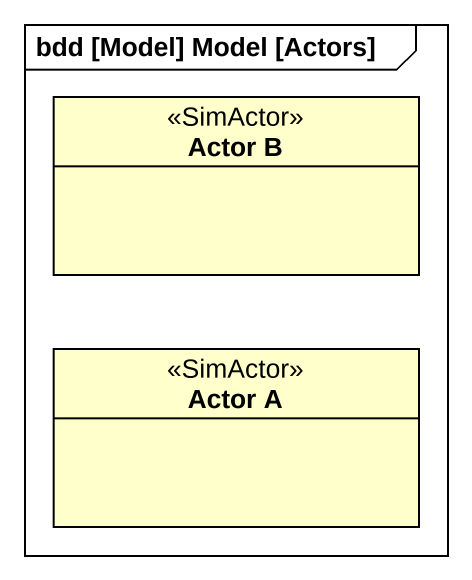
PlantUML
@startuml
mainframe bdd [Model] Model [Actors]
hide circle
hide empty members
class "Actor B" as Actor_B <<SimActor>>
class "Actor A" as Actor_A <<SimActor>>
@enduml
